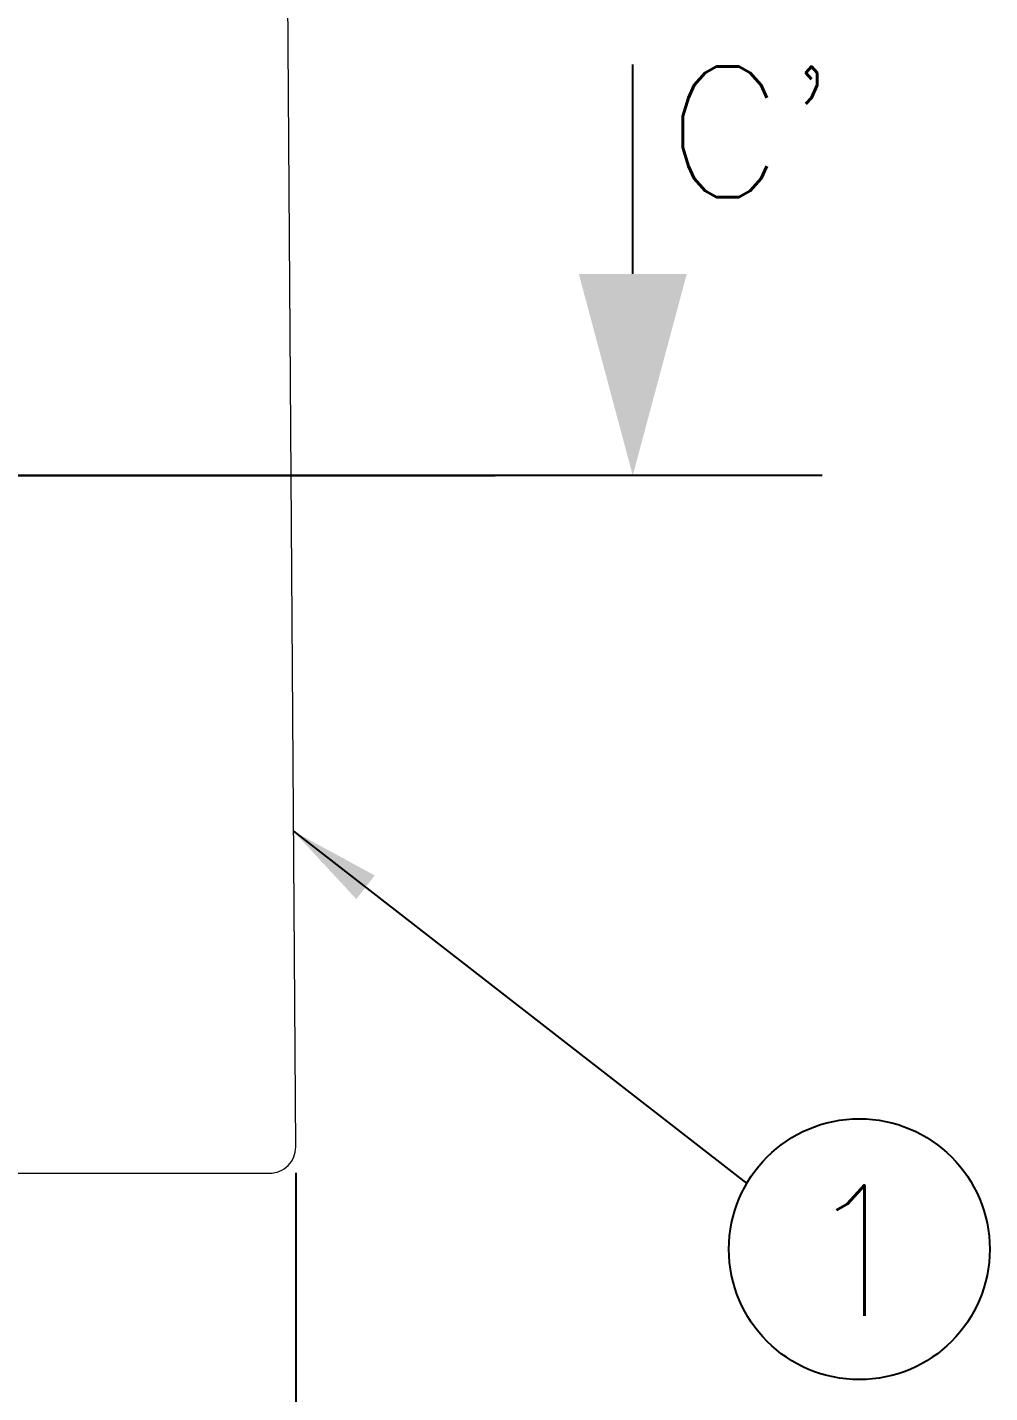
# Model space of a CAD drawing. Extents: x 14808 to 20058, y -13198 to -11680.
# Drawn here: x 16034.1 to 16071.1, y -12053.8 to -12001.4 of the extents above; entities that cross this region are included whole.
import ezdxf

# ---------------------------------------------------------------- set-up
doc = ezdxf.new("R2010")
doc.units = 0
doc.header["$LTSCALE"] = 7
doc.header["$MEASUREMENT"] = 0
doc.linetypes.add('PHANTOM', pattern=[2.5, 1.25, -0.25, 0.25, -0.25, 0.25, -0.25])
doc.layers.get('0').update_dxf_attribs({"color": 2, "linetype": 'CONTINUOUS'})
for name, color, linetype in [('D', 2, 'CONTINUOUS'), ('DWG', 7, 'CONTINUOUS'), ('PH', 3, 'PHANTOM'), ('TXT', 4, 'CONTINUOUS')]:
    doc.layers.add(name, color=color, linetype=linetype)
doc.styles.add('GHS', font='romans', dxfattribs={"bigfont": 'ghs'})
doc.dimstyles.new('STANDARD$7', dxfattribs={"dimtxt": 3.5, "dimasz": 3, "dimexe": 1, "dimexo": 0.0625, "dimgap": 1, "dimtad": 1, "dimdec": 4, "dimzin": 0, "dimdsep": 46, "dimtxsty": 'GHS', "dimcen": 1, "dimclrt": 2, "dimadec": 0, "dimazin": 0, "dimtfac": 1, "dimtdec": 4, "dimtofl": 0, "dimtmove": 0, "dimatfit": 3, "dimfxl": 1, "dimtolj": 1, "dimtzin": 0, "dimarcsym": 0})

msp = doc.modelspace()

# ---------------------------------------------------------------- linework, layer by layer
at = {"color": 7, "linetype": 'Continuous', "lineweight": 15}
for p, q in [((16044.44, -12044.37), (16044.08, -11992.87)), ((16019.831, -12045.377), (16043.44, -12045.377))]:
    msp.add_line(p, q, dxfattribs=at)
msp.add_circle((16066.056, -12048.292), 5)
msp.add_ellipse((16043.439, -12044.377), major_axis=(0.71, -0.705), ratio=0.999693, start_param=5.494461, end_param=7.071933, dxfattribs=at)
at = {"layer": 'D'}
msp.add_line((16044.44, -12045.37), (16044.44, -12094.186), dxfattribs=at)
at = {"layer": 'DWG'}
msp.add_line((16057.367, -12010.899), (16057.367, -12002.874), dxfattribs=at)
at = {"layer": 'DWG', "linetype": 'PHANTOM'}
msp.add_solid([(16057.367, -12018.627), (16059.438, -12010.899), (16055.297, -12010.899)], dxfattribs=at)
at = {"layer": 'PH', "linetype": 'PHANTOM', "lineweight": 30, "ltscale": 3}
msp.add_line((16052.088, -12018.627), (15730.508, -12018.627), dxfattribs=at)
at = {"layer": 'TXT', "color": 4}
msp.add_lwpolyline([(16064.629, -12018.627), (16050.105, -12018.627)], dxfattribs=at)

# ---------------------------------------------------------------- texts
at = {"layer": 'DWG', "color": 7, "linetype": 'Continuous', "style": 'GHS'}
msp.add_text("C'", height=5, dxfattribs=at).set_placement((16058.649, -12007.953))
at = {"layer": 'DWG', "style": 'GHS'}
msp.add_text('1', height=5, dxfattribs=at).set_placement((16063.893, -12050.842))

# ---------------------------------------------------------------- leaders
at = {"layer": 'D'}
msp.add_leader([(16044.355, -12032.269), (16061.736, -12045.774)], dimstyle='STANDARD$7', override={"dimscale": 1, "dimasz": 3.5, "dimtad": 0, "dimcen": 5, "dimtp": 0.1, "dimtm": 1e-09}, dxfattribs=at)

doc.saveas('drawing.dxf')
